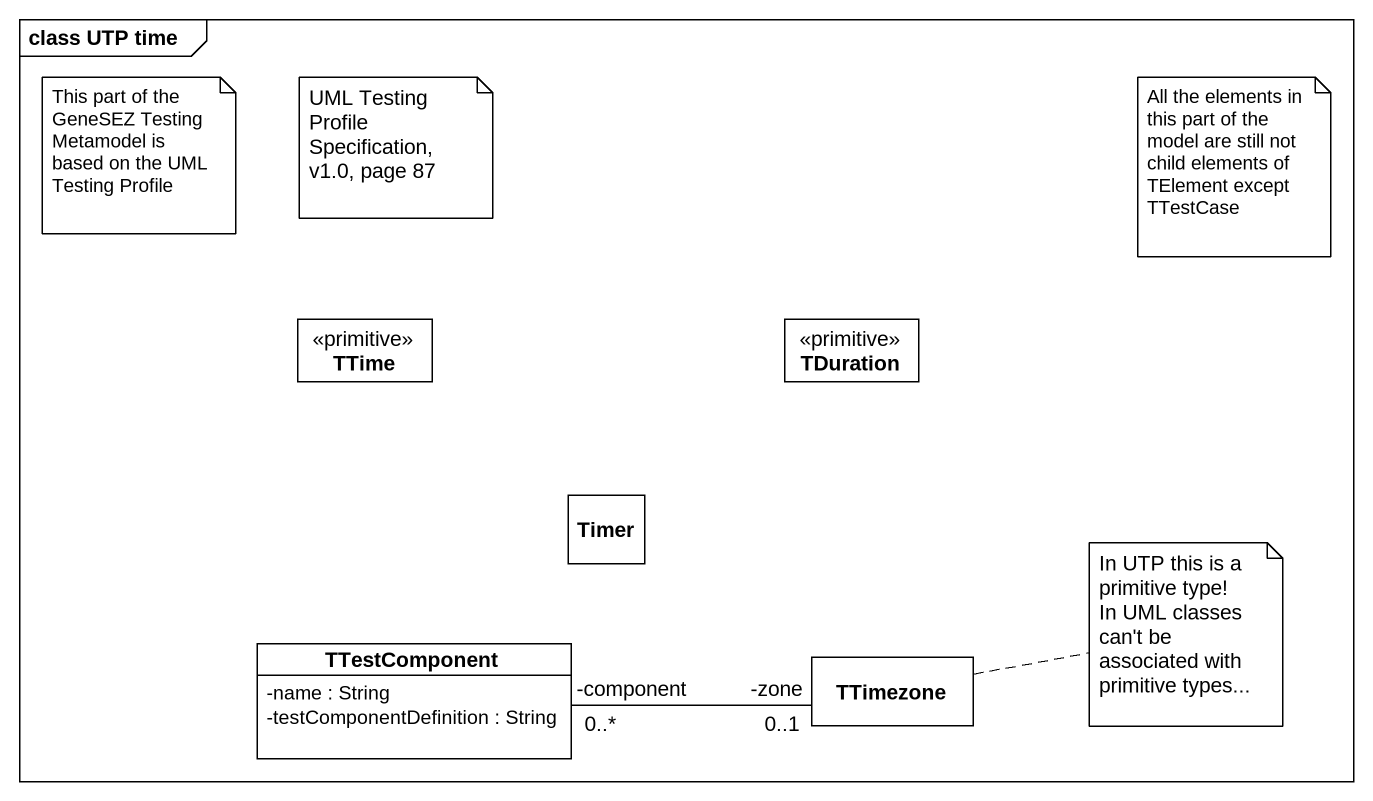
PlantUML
@startuml
mainframe class UTP time
hide circle
hide empty members
skinparam classAttributeIconSize 0
class TTime <<primitive>>
class TDuration <<primitive>>
class Timer
class TTestComponent {
  -name : String
  -testComponentDefinition : String
}
class TTimezone
TTestComponent "-component\n0..*" -right- "-zone\n0..1" TTimezone
note as N1
  This part of the GeneSEZ Testing Metamodel is based on the UML Testing Profile
end note
note as N2
  UML Testing Profile Specification, v1.0, page 87
end note
note as N3
  All the elements in this part of the model are still not child elements of TElement except TTestCase
end note
note right of TTimezone
  In UTP this is a primitive type!
  In UML classes can't be associated with primitive types...
end note
@enduml
